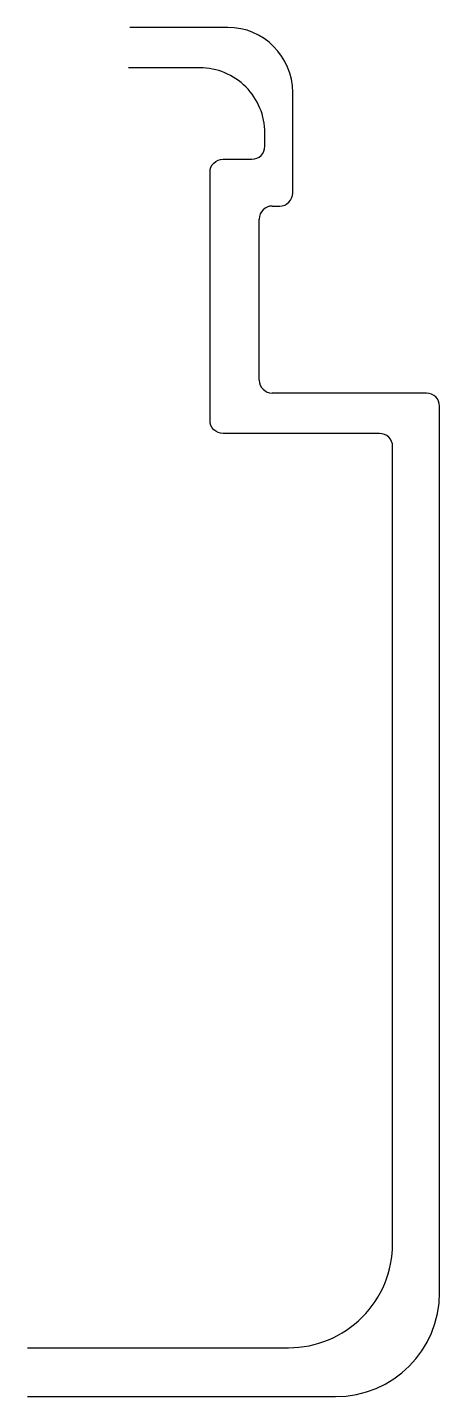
# Model space of a CAD drawing. Header units: millimetres. Extents: x 0 to 32, y -4 to 101.
import ezdxf

# ---------------------------------------------------------------- set-up
doc = ezdxf.new("R2010")
doc.units = ezdxf.units.MM

msp = doc.modelspace()

# ---------------------------------------------------------------- linework, layer by layer
for p, q in [((15.41, 101.47), (7.89, 101.47)), ((20.41, 88.74), (20.41, 96.47)), ((18.84, 87.74), (19.41, 87.74)), ((17.84, 74.36), (17.84, 86.74)), ((30.71, 73.36), (18.84, 73.36)), ((31.71, 4.24), (31.71, 72.36)), ((0, -3.76), (23.71, -3.76))]:
    msp.add_line(p, q)
msp.add_lwpolyline([(0, 0), (20.1, 0, 0.414214), (28.1, 8), (28.1, 69.26, 0.414214), (27.1, 70.26), (15.05, 70.26, -0.414214), (14.05, 71.26), (14.05, 90.34, -0.414214), (15.05, 91.34), (17.27, 91.34, 0.414214), (18.27, 92.34), (18.27, 93.36, 0.414214), (13.27, 98.36), (7.79, 98.36)], format="xyb")
for centre, radius, start, end in [((15.41, 96.47), 5, 0, 90), ((19.41, 88.74), 1, 270, 0), ((18.84, 86.74), 1, 90, 180), ((18.84, 74.36), 1, 180, 270), ((30.71, 72.36), 1, 0, 90), ((23.71, 4.24), 8, 270, 0)]:
    msp.add_arc(centre, radius, start, end)
msp.add_open_spline([(0, 0), (0.33, 0), (0.67, 0), (1, 0)], degree=3)
msp.add_open_spline([(0, 0), (0.33, 0), (0.67, 0), (1, 0)], degree=3)

doc.saveas('drawing.dxf')
